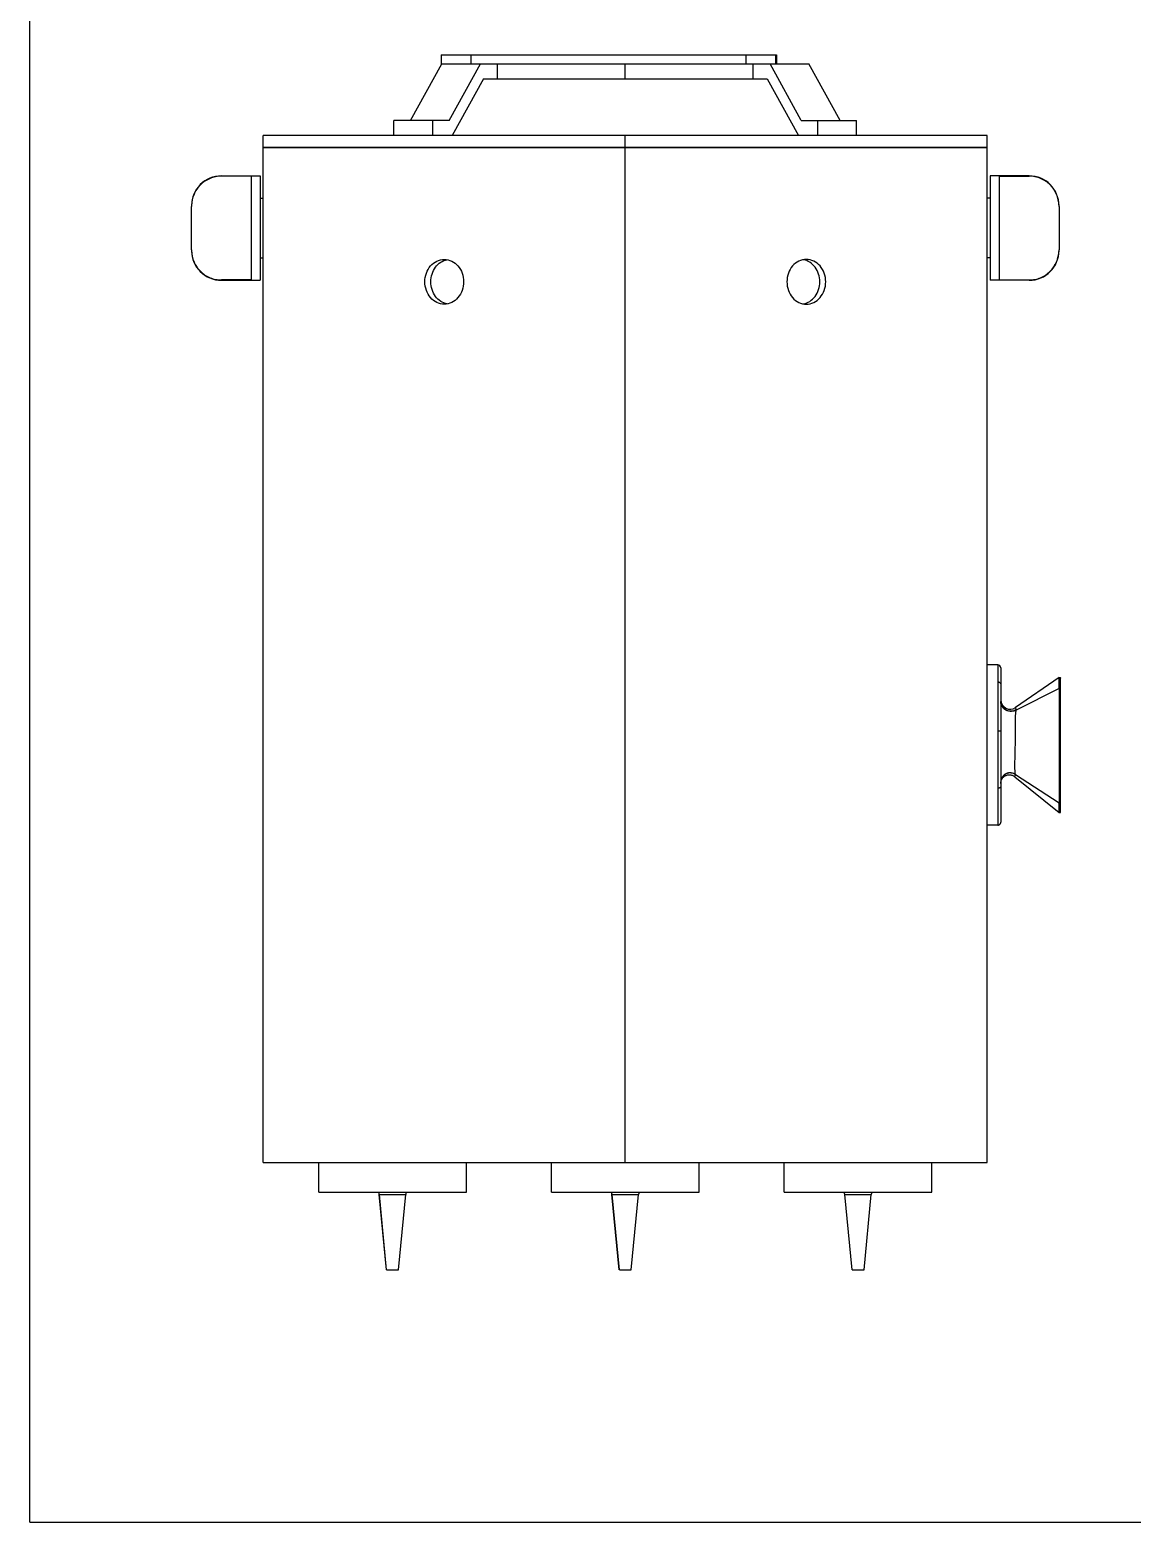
# Model space of a CAD drawing. Header units: millimetres. Extents: x 0 to 1189, y 0 to 841.
# Drawn here: x 0 to 369.1, y 0 to 499.9 of the extents above; entities that cross this region are included whole.
import ezdxf

# ---------------------------------------------------------------- set-up
doc = ezdxf.new("R2010")
doc.units = ezdxf.units.MM
doc.header["$LTSCALE"] = 65.395
doc.layers.get('0').update_dxf_attribs({"linetype": 'CONTINUOUS'})
doc.layers.add('AXIS', color=7, linetype='CONTINUOUS')
doc.layers.add('SURFACES', color=7, linetype='CONTINUOUS')

msp = doc.modelspace()

# ---------------------------------------------------------------- linework, layer by layer
at = {"color": 7, "linetype": 'Continuous'}
for p, q in [((0, 0), (0, 841)), ((137.74, 491.53), (137.74, 488.53)), ((137.74, 491.53), (250.03, 491.53)), ((250.03, 491.53), (250.03, 488.53)), ((127.47, 469.53), (137.93, 488.53)), ((137.76, 488.53), (137.74, 488.53)), ((137.93, 488.53), (242.97, 488.53)), ((140.46, 469.53), (150.92, 488.53)), ((156.6, 483.53), (156.6, 488.53)), ((199.39, 483.53), (199.39, 488.53)), ((151.88, 483.53), (141.43, 464.53)), ((151.88, 483.53), (242.18, 483.53)), ((121.94, 464.53), (121.94, 469.53)), ((140.46, 469.53), (121.94, 469.53)), ((134.93, 464.53), (134.93, 469.53)), ((78.15, 120.53), (78.15, 460.53)), ((78.15, 460.53), (320.63, 460.53)), ((134.93, 464.53), (121.94, 464.53)), ((199.39, 120.53), (199.39, 460.53)), ((320.63, 120.53), (320.63, 460.53)), ((74.15, 450.92), (64.15, 450.92)), ((74.15, 451.03), (77.15, 451.03)), ((74.15, 450.92), (74.15, 416.15)), ((324.63, 451.03), (321.63, 451.03)), ((324.63, 450.92), (324.63, 416.15)), ((324.63, 450.92), (334.63, 450.92)), ((54.15, 441.03), (54.15, 441.02)), ((54.15, 441.03), (54.15, 441.02)), ((54.15, 426.3), (54.15, 440.76)), ((344.63, 441.02), (344.63, 441.03)), ((344.63, 441.02), (344.63, 441.03)), ((344.63, 440.76), (344.63, 426.3)), ((54.15, 426.04), (54.15, 426.03)), ((54.15, 426.04), (54.15, 426.03)), ((344.63, 426.03), (344.63, 426.04)), ((344.63, 426.03), (344.63, 426.04)), ((74.15, 416.15), (64.15, 416.15)), ((74.15, 416.03), (77.15, 416.03)), ((324.63, 416.03), (321.63, 416.03)), ((324.63, 416.15), (334.63, 416.15)), ((324.13, 287.19), (320.63, 287.19)), ((325.13, 286.19), (325.13, 234.5)), ((344.72, 282.97), (330.08, 272.9)), ((345.13, 237.93), (345.13, 282.75)), ((325.15, 247.85), (325.19, 248.06)), ((329.81, 249.74), (344.74, 237.75)), ((324.13, 233.5), (320.63, 233.5)), ((324.13, 233.5), (324.13, 233.5)), ((78.15, 120.53), (320.63, 120.53)), ((0, 0), (1189, 0))]:
    msp.add_line(p, q, dxfattribs=at)
at = {"color": 9, "linetype": 'Continuous'}
for p, q in [((147.71, 491.53), (147.71, 488.53)), ((239.71, 491.53), (239.71, 488.53)), ((249.74, 491.53), (249.74, 488.53)), ((64.15, 450.92), (64.15, 451.03)), ((334.63, 451.03), (334.63, 450.92)), ((64.15, 416.03), (64.15, 416.15)), ((334.63, 416.15), (334.63, 416.03)), ((324.13, 287.19), (324.13, 233.5)), ((344.72, 281.08), (344.72, 282.97)), ((344.72, 279.28), (344.72, 281.08)), ((344.72, 279.28), (330.29, 272.07)), ((344.72, 279.28), (344.73, 275.67)), ((344.72, 279.28), (344.74, 240.85)), ((344.73, 275.67), (344.73, 274.42)), ((344.73, 274.42), (344.73, 273.04)), ((344.73, 273.04), (344.73, 271.48)), ((344.73, 271.48), (344.73, 266.64)), ((344.73, 266.64), (344.73, 263.1)), ((344.73, 263.1), (344.73, 260.63)), ((344.73, 260.63), (344.73, 258.19)), ((344.73, 258.19), (344.73, 255.82)), ((344.73, 255.82), (344.73, 253.58)), ((330.01, 250.35), (330.03, 250.41)), ((344.74, 240.85), (330.01, 250.35)), ((344.73, 253.58), (344.74, 249.66)), ((344.74, 249.66), (344.74, 248.81)), ((344.74, 248.81), (344.74, 247.27)), ((344.74, 247.27), (344.75, 245.89)), ((344.75, 245.89), (344.75, 244.66)), ((344.74, 239.71), (344.74, 240.85)), ((344.74, 237.75), (344.74, 239.71))]:
    msp.add_line(p, q, dxfattribs=at)
at = {"color": 7, "linetype": 'Continuous'}
for points in [[(325.19, 248.06), (325.24, 248.28), (325.31, 248.48), (325.39, 248.68), (325.49, 248.88), (325.6, 249.07), (325.73, 249.25), (325.87, 249.42), (326.03, 249.58), (326.2, 249.73), (326.37, 249.87), (326.56, 249.98), (326.76, 250.09), (326.97, 250.18), (327.18, 250.25), (327.39, 250.31), (327.61, 250.35), (327.83, 250.37), (328.05, 250.37), (328.28, 250.36), (328.5, 250.33), (328.72, 250.29), (328.93, 250.22), (329.14, 250.14), (329.34, 250.05), (329.53, 249.94), (329.72, 249.81), (329.81, 249.74)], [(325.13, 247.5), (325.14, 247.64), (325.15, 247.85)], [(344.74, 237.75), (344.75, 237.74), (344.76, 237.73), (344.77, 237.73), (344.78, 237.72), (344.8, 237.71), (344.81, 237.71), (344.83, 237.7), (344.84, 237.7), (344.86, 237.7), (344.87, 237.69), (344.89, 237.69), (344.91, 237.69), (344.92, 237.7), (344.94, 237.7), (344.96, 237.7), (344.98, 237.71)], [(344.98, 237.71), (344.99, 237.72), (345.01, 237.72), (345.03, 237.73), (345.04, 237.74), (345.06, 237.76), (345.07, 237.77), (345.08, 237.79), (345.1, 237.8), (345.11, 237.82), (345.12, 237.84), (345.12, 237.86), (345.13, 237.89), (345.13, 237.91), (345.13, 237.93)], [(324.13, 233.5), (324.2, 233.5), (324.29, 233.51), (324.38, 233.53), (324.47, 233.56), (324.56, 233.6), (324.64, 233.64), (324.72, 233.69), (324.8, 233.75), (324.86, 233.82), (324.92, 233.89), (324.98, 233.96), (325.02, 234.05), (325.06, 234.13), (325.09, 234.22), (325.12, 234.31), (325.13, 234.41), (325.13, 234.5)]]:
    msp.add_lwpolyline(points, dxfattribs=at)
at = {"color": 9, "linetype": 'Continuous'}
msp.add_lwpolyline([(344.75, 244.66), (344.74, 243.04), (344.74, 241.24)], dxfattribs=at)
at = {"color": 7, "linetype": 'Continuous'}
for centre, radius, start, end in [((64.15, 441.03), 10, 90, 180), ((334.63, 441.03), 10, 0, 90), ((64.85, 440.76), 10.71, 178.6054, 180.0004), ((333.93, 440.76), 10.71, 359.9996, 1.3946), ((64.85, 426.3), 10.71, 179.9996, 181.3946), ((64.15, 426.03), 10, 180, 270), ((334.63, 426.03), 10, 270, 360), ((333.93, 426.3), 10.71, 358.6054, 0.0004), ((324.13, 286.19), 1, 0, 90), ((328.29, 275.5), 3.16, 179.9978, 304.5102), ((328.46, 275.03), 3.32, 180.0023, 184.6975), ((328.17, 247.91), 3.03, 175.1151, 179.9986)]:
    msp.add_arc(centre, radius, start, end, dxfattribs=at)
for points, knots in [([(64.15, 450.92), (63.5, 450.92), (62.2, 450.79), (60.33, 450.22), (58.6, 449.3), (57.09, 448.07), (55.84, 446.56), (54.91, 444.84), (54.32, 442.98), (54.17, 441.68), (54.15, 441.03)], [0, 0, 0, 0, 0.125021, 0.250034, 0.37504, 0.500031, 0.625016, 0.750002, 0.874995, 1, 1, 1, 1]), ([(344.63, 441.03), (344.61, 441.68), (344.46, 442.98), (343.87, 444.84), (342.94, 446.56), (341.69, 448.07), (340.18, 449.3), (338.45, 450.22), (336.58, 450.79), (335.28, 450.92), (334.63, 450.92)], [0, 0, 0, 0, 0.125005, 0.249998, 0.374984, 0.499969, 0.62496, 0.749966, 0.874979, 1, 1, 1, 1]), ([(54.15, 426.03), (54.17, 425.39), (54.32, 424.09), (54.91, 422.23), (55.84, 420.51), (57.09, 419), (58.6, 417.76), (60.33, 416.84), (62.2, 416.28), (63.5, 416.15), (64.15, 416.15)], [0, 0, 0, 0, 0.125005, 0.249998, 0.374984, 0.499969, 0.62496, 0.749966, 0.874979, 1, 1, 1, 1]), ([(334.63, 416.15), (335.28, 416.15), (336.58, 416.28), (338.45, 416.84), (340.18, 417.76), (341.69, 419), (342.94, 420.51), (343.87, 422.23), (344.46, 424.09), (344.61, 425.39), (344.63, 426.03)], [0, 0, 0, 0, 0.125021, 0.250034, 0.37504, 0.500031, 0.625016, 0.750002, 0.874995, 1, 1, 1, 1]), ([(344.72, 282.97), (344.76, 282.99), (344.85, 283.02), (345, 283), (345.1, 282.89), (345.13, 282.8), (345.13, 282.75)], [0, 0, 0, 0, 0.238488, 0.499999, 0.761513, 1, 1, 1, 1]), ([(330.28, 272.15), (329.83, 271.89), (328.72, 271.53), (326.94, 271.88), (325.57, 273.1), (325.19, 274.23), (325.14, 274.76)], [0, 0, 0, 0, 0.229796, 0.495814, 0.764109, 1, 1, 1, 1]), ([(330.03, 250.41), (329.63, 250.69), (328.6, 251.1), (326.89, 250.86), (325.56, 249.74), (325.19, 248.67), (325.14, 248.17)], [0, 0, 0, 0, 0.227924, 0.495015, 0.764914, 1, 1, 1, 1]), ([(344.74, 237.75), (344.76, 237.73), (344.83, 237.7), (344.92, 237.69), (344.98, 237.71)], [0, 0, 0, 0, 0.225727, 1, 1, 1, 1]), ([(344.98, 237.71), (345.01, 237.72), (345.06, 237.75), (345.11, 237.83), (345.13, 237.9), (345.13, 237.93)], [0, 0, 0, 0, 0.26045, 0.652621, 1, 1, 1, 1])]:
    msp.add_open_spline(points, degree=3, knots=knots, dxfattribs=at)
at = {"color": 9, "linetype": 'Continuous'}
for points, knots in [([(324.13, 281.5), (324.26, 281.5), (324.51, 281.46), (324.85, 281.28), (325.08, 281), (325.13, 280.77), (325.13, 280.66)], [0, 0, 0, 0, 0.25882, 0.52781, 0.779245, 1, 1, 1, 1]), ([(330.29, 272.07), (329.82, 271.8), (328.63, 271.44), (326.77, 271.88), (325.43, 273.23), (325.13, 274.42), (325.13, 274.96)], [0, 0, 0, 0, 0.232927, 0.502523, 0.770189, 1, 1, 1, 1]), ([(330.04, 250.48), (330.02, 250.56), (329.99, 250.73), (329.94, 251.18), (329.89, 251.93), (329.86, 253.02), (329.87, 254.37), (329.91, 255.92), (329.98, 258.27), (330.04, 261.34), (330.04, 264.41), (330.02, 266.74), (330.03, 268.27), (330.05, 269.59), (330.11, 270.67), (330.18, 271.39), (330.25, 271.83), (330.27, 272), (330.29, 272.07)], [0, 0, 0, 0, 0.010395, 0.024375, 0.062739, 0.114065, 0.176931, 0.249629, 0.32991, 0.503265, 0.675891, 0.755318, 0.826936, 0.888593, 0.938693, 0.976086, 0.989758, 1, 1, 1, 1]), ([(330.28, 272.15), (330.25, 272.29), (330.21, 272.47), (330.15, 272.67), (330.13, 272.76), (330.1, 272.82), (330.09, 272.86), (330.08, 272.89), (330.08, 272.9), (330.08, 272.9)], [0, 0, 0, 0, 0.540318, 0.706039, 0.824029, 0.906353, 0.959976, 0.9901, 1, 1, 1, 1]), ([(330.29, 272.07), (330.29, 272.08), (330.29, 272.11), (330.29, 272.13), (330.28, 272.15)], [0, 0, 0, 0, 0.270989, 1, 1, 1, 1]), ([(324.13, 265.1), (324.26, 265.1), (324.49, 265.1), (324.77, 265.08), (324.96, 265.06), (325.05, 265.04), (325.11, 265.02), (325.13, 265), (325.13, 264.99)], [0, 0, 0, 0, 0.361999, 0.696178, 0.824724, 0.91826, 0.974442, 1, 1, 1, 1]), ([(330.04, 250.48), (329.61, 250.78), (328.52, 251.19), (326.73, 250.87), (325.42, 249.61), (325.13, 248.49), (325.13, 247.98)], [0, 0, 0, 0, 0.231244, 0.502239, 0.771465, 1, 1, 1, 1]), ([(329.81, 249.74), (329.81, 249.75), (329.83, 249.78), (329.87, 249.88), (329.93, 250.07), (329.98, 250.24), (330.01, 250.35)], [0, 0, 0, 0, 0.040476, 0.178236, 0.462483, 1, 1, 1, 1]), ([(330.03, 250.41), (330.03, 250.42), (330.04, 250.44), (330.04, 250.47), (330.04, 250.48)], [0, 0, 0, 0, 0.230283, 1, 1, 1, 1]), ([(324.13, 245.93), (324.26, 245.93), (324.5, 245.95), (324.78, 246.03), (324.97, 246.13), (325.08, 246.23), (325.13, 246.33), (325.13, 246.39)], [0, 0, 0, 0, 0.312227, 0.611743, 0.738001, 0.843575, 1, 1, 1, 1])]:
    msp.add_open_spline(points, degree=3, knots=knots, dxfattribs=at)
at = {"layer": 'AXIS', "color": 7, "linetype": 'Continuous'}
for p, q in [((64.15, 451.03), (74.15, 451.03)), ((77.15, 451.03), (77.15, 416.03)), ((321.63, 451.03), (321.63, 416.03)), ((334.63, 451.03), (324.63, 451.03)), ((77.15, 443.53), (78.15, 443.53)), ((321.63, 443.53), (320.63, 443.53)), ((77.15, 423.53), (78.15, 423.53)), ((321.63, 423.53), (320.63, 423.53)), ((64.15, 416.03), (74.15, 416.03)), ((334.63, 416.03), (324.63, 416.03)), ((96.74, 110.53), (96.74, 120.53)), ((146.18, 110.53), (146.18, 120.53)), ((174.68, 110.53), (174.68, 120.53)), ((224.13, 110.53), (224.13, 120.53)), ((252.61, 110.53), (252.61, 120.53)), ((302.05, 110.53), (302.05, 120.53)), ((96.74, 110.53), (146.18, 110.53)), ((174.68, 110.53), (224.13, 110.53)), ((252.61, 110.53), (302.05, 110.53)), ((119.45, 84.53), (117.01, 109.75)), ((119.46, 84.53), (117.03, 109.75)), ((123.46, 84.53), (125.9, 109.75)), ((197.37, 84.53), (194.94, 109.75)), ((197.41, 84.53), (194.97, 109.75)), ((201.41, 84.53), (203.84, 109.75)), ((275.32, 84.53), (272.88, 109.75)), ((275.33, 84.53), (272.9, 109.75)), ((279.33, 84.53), (281.77, 109.75)), ((119.46, 84.53), (123.46, 84.53)), ((197.41, 84.53), (201.41, 84.53)), ((275.32, 84.53), (279.33, 84.53))]:
    msp.add_line(p, q, dxfattribs=at)
at = {"layer": 'AXIS', "color": 9, "linetype": 'Continuous'}
for p, q in [((117.01, 109.75), (125.9, 109.75)), ((194.94, 109.75), (203.84, 109.75)), ((272.88, 109.75), (281.77, 109.75))]:
    msp.add_line(p, q, dxfattribs=at)
at = {"layer": 'AXIS', "color": 7, "linetype": 'Continuous'}
for centre, start, end in [((107.31, 108.81), 5.5158, 10.1781), ((107.33, 108.81), 5.5158, 10.1781), ((135.6, 108.81), 169.8219, 174.4842), ((185.24, 108.81), 5.5158, 10.1781), ((185.27, 108.81), 5.5158, 10.1781), ((213.54, 108.81), 169.8219, 174.4842), ((263.18, 108.81), 5.5158, 10.1781), ((263.2, 108.81), 5.5158, 10.1781), ((291.46, 108.81), 169.8219, 174.4842)]:
    msp.add_arc(centre, 9.74, start, end, dxfattribs=at)
for points, knots in [([(132.27, 415.53), (132.27, 416.5), (132.6, 418.43), (134, 420.91), (136.16, 422.62), (137.92, 423.03), (138.77, 423.03)], [0, 0, 0, 0, 0.266356, 0.5234, 0.766783, 1, 1, 1, 1]), ([(134.27, 415.53), (134.27, 416.41), (134.54, 418.15), (135.69, 420.46), (137.49, 422.19), (139, 422.81), (139.77, 422.94)], [0, 0, 0, 0, 0.264474, 0.521264, 0.766063, 1, 1, 1, 1]), ([(138.77, 423.03), (139.62, 423.03), (141.38, 422.62), (143.53, 420.91), (144.94, 418.43), (145.26, 416.5), (145.26, 415.53)], [0, 0, 0, 0, 0.233217, 0.4766, 0.733644, 1, 1, 1, 1]), ([(260.01, 423.03), (259.16, 423.03), (257.4, 422.62), (255.25, 420.91), (253.84, 418.43), (253.52, 416.5), (253.52, 415.53)], [0, 0, 0, 0, 0.233217, 0.4766, 0.733644, 1, 1, 1, 1]), ([(264.51, 415.53), (264.51, 416.41), (264.24, 418.15), (263.08, 420.46), (261.29, 422.19), (259.78, 422.81), (259.01, 422.94)], [0, 0, 0, 0, 0.264474, 0.521264, 0.766063, 1, 1, 1, 1]), ([(266.51, 415.53), (266.51, 416.5), (266.18, 418.43), (264.77, 420.91), (262.62, 422.62), (260.86, 423.03), (260.01, 423.03)], [0, 0, 0, 0, 0.266356, 0.5234, 0.766783, 1, 1, 1, 1]), ([(138.77, 408.03), (137.92, 408.03), (136.16, 408.45), (134, 410.15), (132.6, 412.64), (132.27, 414.56), (132.27, 415.53)], [0, 0, 0, 0, 0.233217, 0.4766, 0.733644, 1, 1, 1, 1]), ([(139.77, 408.12), (139, 408.26), (137.49, 408.87), (135.69, 410.6), (134.54, 412.92), (134.27, 414.66), (134.27, 415.53)], [0, 0, 0, 0, 0.233937, 0.478736, 0.735526, 1, 1, 1, 1]), ([(145.26, 415.53), (145.26, 414.56), (144.94, 412.64), (143.53, 410.15), (141.38, 408.45), (139.62, 408.03), (138.77, 408.03)], [0, 0, 0, 0, 0.266356, 0.5234, 0.766783, 1, 1, 1, 1]), ([(253.52, 415.53), (253.52, 414.56), (253.84, 412.64), (255.25, 410.15), (257.4, 408.45), (259.16, 408.03), (260.01, 408.03)], [0, 0, 0, 0, 0.266356, 0.5234, 0.766783, 1, 1, 1, 1]), ([(259.01, 408.12), (259.78, 408.26), (261.29, 408.87), (263.08, 410.6), (264.24, 412.92), (264.51, 414.66), (264.51, 415.53)], [0, 0, 0, 0, 0.233937, 0.478736, 0.735526, 1, 1, 1, 1]), ([(260.01, 408.03), (260.86, 408.03), (262.62, 408.45), (264.77, 410.15), (266.18, 412.64), (266.51, 414.56), (266.51, 415.53)], [0, 0, 0, 0, 0.233217, 0.4766, 0.733644, 1, 1, 1, 1])]:
    msp.add_open_spline(points, degree=3, knots=knots, dxfattribs=at)
at = {"layer": 'SURFACES', "color": 7, "linetype": 'Continuous'}
for p, q in [((242.18, 483.53), (242.18, 488.53)), ((242.97, 488.53), (260.85, 488.53)), ((258.32, 469.53), (247.86, 488.53)), ((271.31, 469.53), (260.85, 488.53)), ((242.18, 483.53), (246.89, 483.53)), ((246.89, 483.53), (257.35, 464.53)), ((258.32, 469.53), (276.84, 469.53)), ((263.85, 464.53), (263.85, 469.53)), ((276.84, 464.53), (276.84, 469.53)), ((78.15, 460.53), (78.15, 464.53)), ((320.63, 464.53), (78.15, 464.53)), ((320.63, 460.53), (78.15, 460.53)), ((199.39, 460.53), (199.39, 464.53)), ((320.63, 460.53), (320.63, 464.53))]:
    msp.add_line(p, q, dxfattribs=at)

doc.saveas('drawing.dxf')
